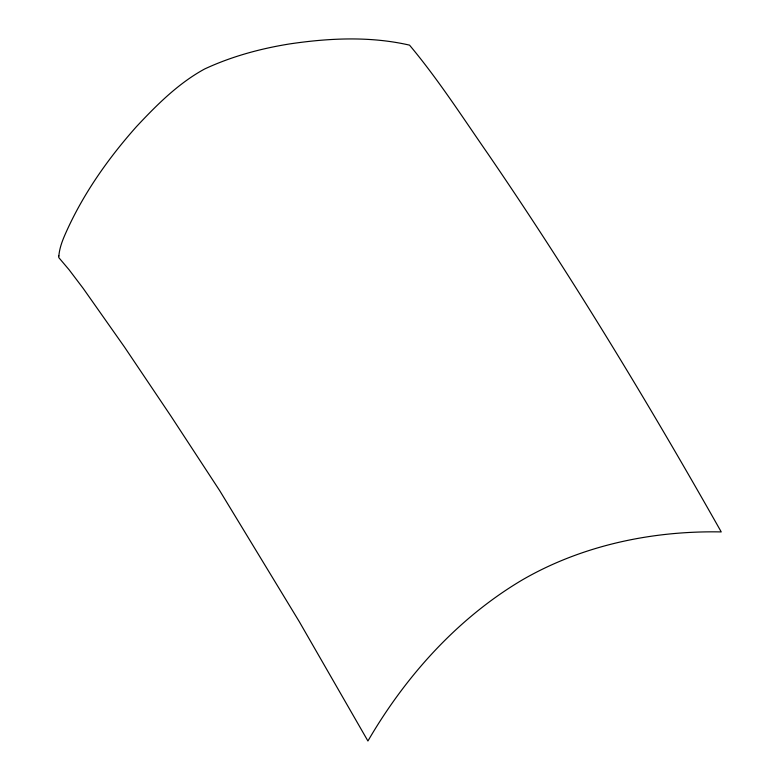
<?xml version="1.0" encoding="UTF-8"?>
<svg xmlns="http://www.w3.org/2000/svg" width="780" height="780" viewBox="0 0 780 780"><rect width="100%" height="100%" fill="white"/><g stroke="black" fill="none" stroke-linecap="round" stroke-linejoin="round"><path stroke-width="1.17" d="M58.861 255.889L58.773 257.575L69.059 269.724L83.216 288.424L124.488 347.041L170.986 416.188L219.707 490.659L299.218 621.543L367.926 741C405.541 676.231 457.733 618.062 522.522 579.793C582.241 545.249 652.597 530.575 721.246 531.921C648.375 402.938 571.613 276.061 487.909 153.777C462.452 117.127 438.223 79.404 409.529 45.142C370.247 36.085 329.189 38.064 289.585 43.934C260.364 48.633 231.484 56.472 204.604 69.001C178.318 83.323 156.702 104.988 136.403 126.701C108.166 158.457 83.284 193.713 65.93 232.625C62.585 240.055 59.572 247.689 58.861 255.889"/></g></svg>
